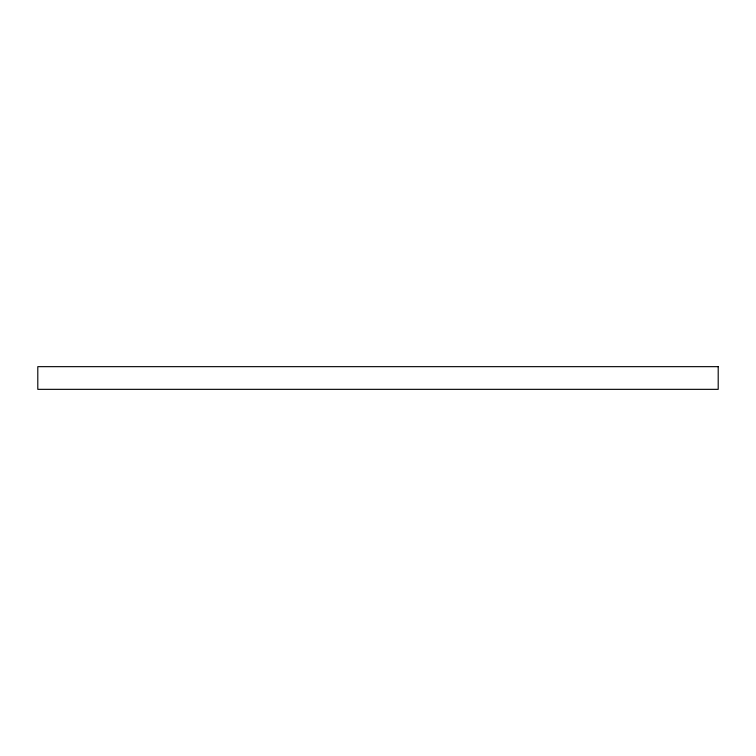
<?xml version="1.0" encoding="UTF-8"?>
<svg xmlns="http://www.w3.org/2000/svg" width="756" height="756" viewBox="0 0 756 756"><rect width="100%" height="100%" fill="white"/><g stroke="black" fill="none" stroke-linecap="round" stroke-linejoin="round"><path stroke-width="1.13" d="M718.2 366.66L37.8 366.66L37.8 389.34L718.2 389.34L718.2 366.66"/></g></svg>
